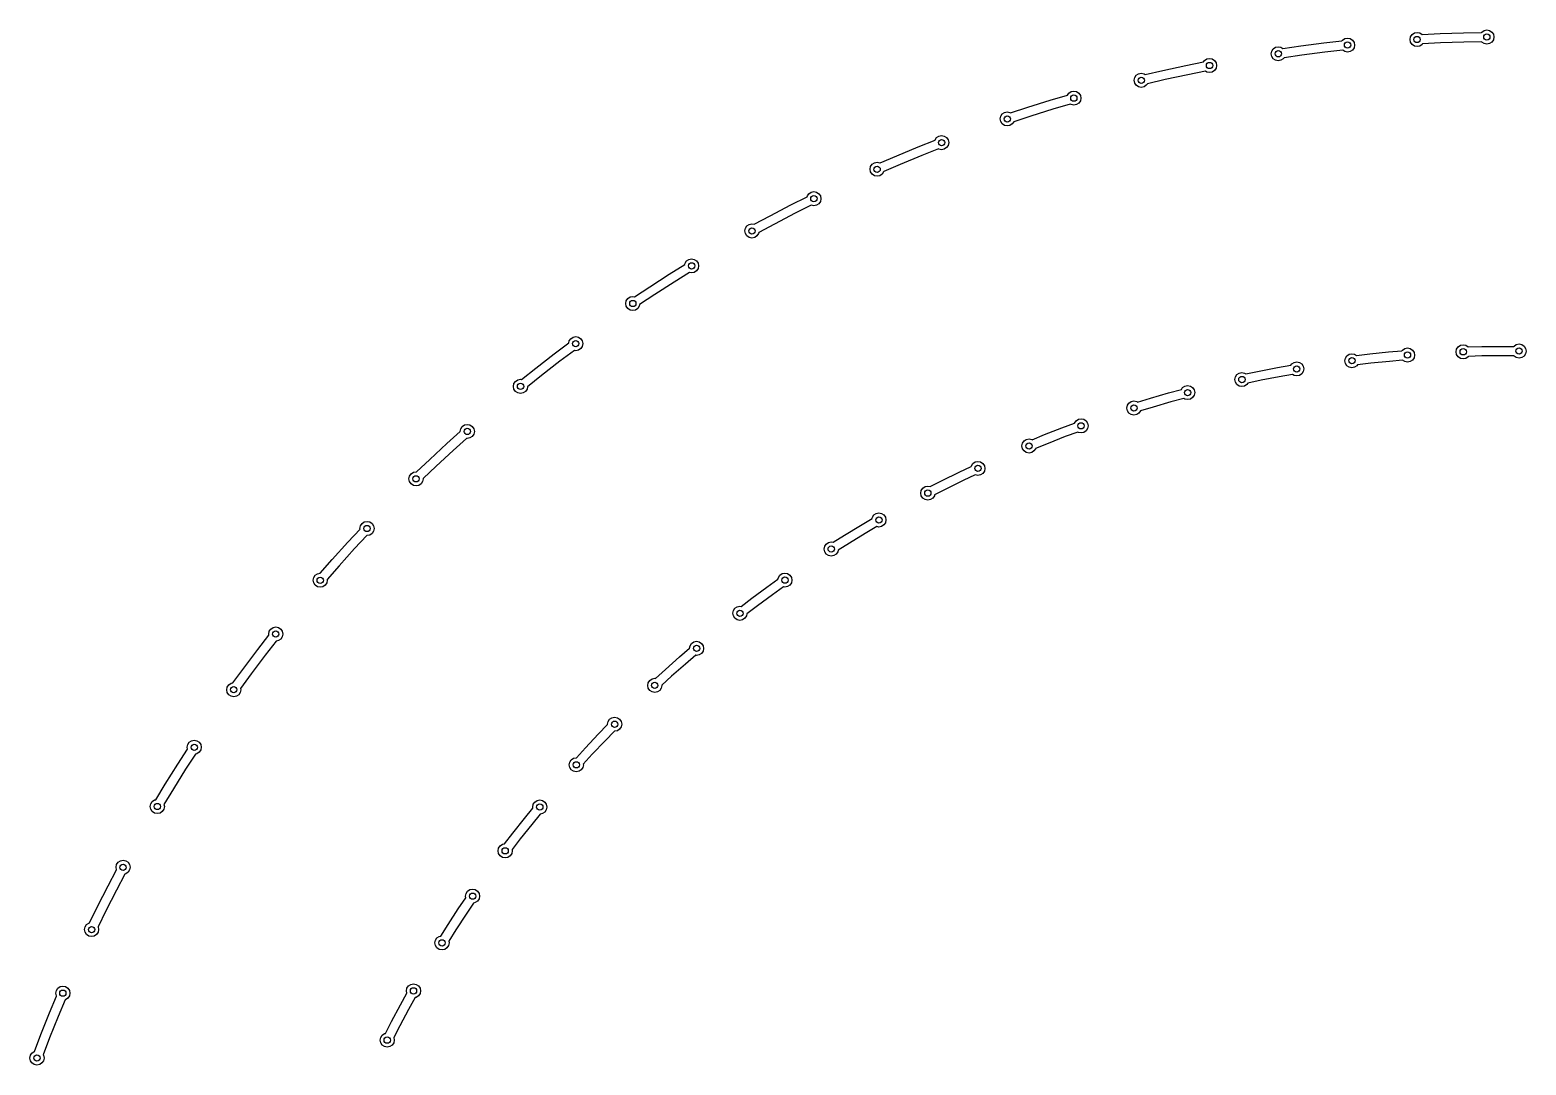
# Model space of a CAD drawing. Extents: x 97 to 313, y -170 to 213.
# Drawn here: x 116.09 to 163.72, y 179.62 to 212.57 of the extents above; entities that cross this region are included whole.
import ezdxf

# ---------------------------------------------------------------- set-up
doc = ezdxf.new("R2010")
doc.units = 0
doc.layers.add('BLACK', color=7, linetype='CONTINUOUS')

msp = doc.modelspace()

# ---------------------------------------------------------------- linework, layer by layer
at = {"layer": 'BLACK', "linetype": 'CONTINUOUS'}
for p, q in [((160.096, 212.42), (160.169, 212.469)), ((160.169, 212.469), (160.255, 212.486)), ((160.255, 212.486), (160.341, 212.469)), ((160.341, 212.469), (160.414, 212.42)), ((160.989, 212.448), (161.731, 212.475)), ((161.731, 212.475), (162.308, 212.487)), ((162.308, 212.487), (162.316, 212.5)), ((162.316, 212.5), (162.389, 212.548)), ((162.389, 212.548), (162.475, 212.566)), ((162.475, 212.566), (162.561, 212.548)), ((162.561, 212.548), (162.634, 212.5)), ((162.634, 212.5), (162.683, 212.427)), ((155.677, 211.966), (155.75, 212.015)), ((155.75, 212.015), (155.836, 212.032)), ((155.836, 212.032), (155.922, 212.015)), ((155.922, 212.015), (155.977, 211.978)), ((155.977, 211.978), (156.551, 212.058)), ((156.551, 212.058), (157.288, 212.151)), ((157.288, 212.151), (157.863, 212.214)), ((157.863, 212.214), (157.882, 212.242)), ((157.882, 212.242), (157.955, 212.291)), ((157.955, 212.291), (158.041, 212.308)), ((158.041, 212.308), (158.127, 212.291)), ((158.127, 212.291), (158.2, 212.242)), ((158.2, 212.242), (158.249, 212.169)), ((158.249, 211.997), (158.2, 211.924)), ((158.249, 212.169), (158.266, 212.083)), ((158.266, 212.083), (158.249, 211.997)), ((160.03, 212.261), (160.047, 212.347)), ((160.047, 212.175), (160.03, 212.261)), ((160.047, 212.347), (160.096, 212.42)), ((160.096, 212.102), (160.047, 212.175)), ((160.169, 212.053), (160.096, 212.102)), ((160.255, 212.036), (160.169, 212.053)), ((160.341, 212.053), (160.255, 212.036)), ((160.414, 212.102), (160.341, 212.053)), ((160.414, 212.419), (160.989, 212.448)), ((160.414, 212.42), (160.414, 212.419)), ((160.427, 212.121), (160.414, 212.102)), ((161.002, 212.15), (160.427, 212.121)), ((161.74, 212.176), (161.002, 212.15)), ((162.312, 212.188), (161.74, 212.176)), ((162.316, 212.181), (162.312, 212.188)), ((162.389, 212.133), (162.316, 212.181)), ((162.475, 212.116), (162.389, 212.133)), ((162.561, 212.133), (162.475, 212.116)), ((162.634, 212.181), (162.561, 212.133)), ((162.683, 212.254), (162.634, 212.181)), ((162.683, 212.427), (162.7, 212.341)), ((162.7, 212.341), (162.683, 212.254)), ((152.89, 211.434), (153.458, 211.548)), ((153.458, 211.548), (153.487, 211.592)), ((153.487, 211.592), (153.56, 211.641)), ((153.56, 211.641), (153.647, 211.658)), ((153.647, 211.658), (153.733, 211.641)), ((153.733, 211.641), (153.806, 211.592)), ((153.806, 211.592), (153.854, 211.519)), ((153.854, 211.519), (153.872, 211.433)), ((155.611, 211.807), (155.628, 211.893)), ((155.628, 211.721), (155.611, 211.807)), ((155.628, 211.893), (155.677, 211.966)), ((155.677, 211.648), (155.628, 211.721)), ((155.75, 211.599), (155.677, 211.648)), ((155.836, 211.582), (155.75, 211.599)), ((155.922, 211.599), (155.836, 211.582)), ((155.995, 211.648), (155.922, 211.599)), ((156.018, 211.682), (155.995, 211.648)), ((156.59, 211.762), (156.018, 211.682)), ((157.323, 211.854), (156.59, 211.762)), ((157.892, 211.917), (157.323, 211.854)), ((157.955, 211.875), (157.892, 211.917)), ((158.041, 211.858), (157.955, 211.875)), ((158.127, 211.875), (158.041, 211.858)), ((158.2, 211.924), (158.127, 211.875)), ((151.25, 210.962), (151.267, 211.048)), ((151.267, 211.048), (151.316, 211.121)), ((151.316, 211.121), (151.389, 211.17)), ((151.389, 211.17), (151.475, 211.187)), ((151.475, 211.187), (151.561, 211.17)), ((151.561, 211.17), (151.599, 211.145)), ((151.599, 211.145), (152.164, 211.276)), ((152.164, 211.276), (152.89, 211.434)), ((152.951, 211.141), (152.23, 210.985)), ((153.516, 211.255), (152.951, 211.141)), ((153.56, 211.225), (153.516, 211.255)), ((153.647, 211.208), (153.56, 211.225)), ((153.733, 211.225), (153.647, 211.208)), ((153.806, 211.274), (153.733, 211.225)), ((153.854, 211.347), (153.806, 211.274)), ((153.872, 211.433), (153.854, 211.347)), ((149.127, 210.492), (149.168, 210.554)), ((149.168, 210.554), (149.241, 210.603)), ((149.241, 210.603), (149.327, 210.62)), ((149.327, 210.62), (149.414, 210.603)), ((149.414, 210.603), (149.487, 210.554)), ((149.487, 210.554), (149.535, 210.481)), ((151.267, 210.876), (151.25, 210.962)), ((151.316, 210.803), (151.267, 210.876)), ((151.389, 210.754), (151.316, 210.803)), ((151.475, 210.737), (151.389, 210.754)), ((151.561, 210.754), (151.475, 210.737)), ((151.634, 210.803), (151.561, 210.754)), ((151.669, 210.854), (151.634, 210.803)), ((152.23, 210.985), (151.669, 210.854)), ((147.314, 209.927), (147.865, 210.108)), ((147.865, 210.108), (148.574, 210.329)), ((148.574, 210.329), (149.127, 210.492)), ((149.213, 210.206), (148.661, 210.043)), ((149.241, 210.187), (149.213, 210.206)), ((149.327, 210.17), (149.241, 210.187)), ((149.414, 210.187), (149.327, 210.17)), ((149.487, 210.236), (149.414, 210.187)), ((149.535, 210.309), (149.487, 210.236)), ((149.535, 210.481), (149.552, 210.395)), ((149.552, 210.395), (149.535, 210.309)), ((146.981, 209.734), (146.998, 209.82)), ((146.998, 209.647), (146.981, 209.734)), ((146.998, 209.82), (147.047, 209.893)), ((147.047, 209.574), (146.998, 209.647)), ((147.047, 209.893), (147.12, 209.941)), ((147.12, 209.941), (147.206, 209.959)), ((147.206, 209.959), (147.292, 209.941)), ((147.292, 209.941), (147.314, 209.927)), ((147.412, 209.645), (147.365, 209.574)), ((147.956, 209.823), (147.412, 209.645)), ((148.661, 210.043), (147.956, 209.823)), ((144.909, 209.065), (144.958, 209.138)), ((144.958, 209.138), (145.031, 209.186)), ((145.031, 209.186), (145.117, 209.203)), ((145.117, 209.203), (145.203, 209.186)), ((145.203, 209.186), (145.276, 209.138)), ((145.276, 209.138), (145.325, 209.065)), ((147.12, 209.526), (147.047, 209.574)), ((147.206, 209.509), (147.12, 209.526)), ((147.292, 209.526), (147.206, 209.509)), ((147.365, 209.574), (147.292, 209.526)), ((143.686, 208.562), (144.373, 208.845)), ((144.373, 208.845), (144.908, 209.057)), ((145.018, 208.779), (144.485, 208.569)), ((144.908, 209.057), (144.909, 209.065)), ((145.031, 208.771), (145.018, 208.779)), ((145.117, 208.753), (145.031, 208.771)), ((145.203, 208.771), (145.117, 208.753)), ((145.276, 208.819), (145.203, 208.771)), ((145.325, 208.892), (145.276, 208.819)), ((145.325, 209.065), (145.342, 208.978)), ((145.342, 208.978), (145.325, 208.892)), ((142.838, 208.131), (142.855, 208.217)), ((142.855, 208.217), (142.904, 208.29)), ((142.904, 208.29), (142.977, 208.339)), ((142.977, 208.339), (143.063, 208.356)), ((143.063, 208.356), (143.149, 208.339)), ((143.149, 208.339), (143.156, 208.334)), ((143.156, 208.334), (143.686, 208.562)), ((143.802, 208.287), (143.274, 208.06)), ((144.485, 208.569), (143.802, 208.287)), ((142.855, 208.045), (142.838, 208.131)), ((142.904, 207.972), (142.855, 208.045)), ((142.977, 207.923), (142.904, 207.972)), ((143.063, 207.906), (142.977, 207.923)), ((143.149, 207.923), (143.063, 207.906)), ((143.222, 207.972), (143.149, 207.923)), ((143.271, 208.045), (143.222, 207.972)), ((143.274, 208.06), (143.271, 208.045)), ((140.32, 206.995), (140.837, 207.255)), ((140.837, 207.255), (140.842, 207.28)), ((140.842, 207.28), (140.891, 207.353)), ((140.891, 207.353), (140.964, 207.401)), ((140.964, 207.401), (141.05, 207.419)), ((141.05, 207.419), (141.136, 207.401)), ((141.136, 207.401), (141.209, 207.353)), ((141.209, 207.353), (141.258, 207.28)), ((141.258, 207.28), (141.275, 207.194)), ((139.661, 206.652), (140.32, 206.995)), ((140.966, 206.985), (140.456, 206.729)), ((141.05, 206.969), (140.966, 206.985)), ((141.136, 206.986), (141.05, 206.969)), ((141.209, 207.035), (141.136, 206.986)), ((141.258, 207.108), (141.209, 207.035)), ((141.275, 207.194), (141.258, 207.108)), ((138.871, 206.253), (138.92, 206.326)), ((138.92, 206.326), (138.993, 206.375)), ((138.993, 206.375), (139.079, 206.392)), ((139.079, 206.392), (139.153, 206.378)), ((139.153, 206.378), (139.661, 206.652)), ((139.801, 206.388), (139.293, 206.114)), ((140.456, 206.729), (139.801, 206.388)), ((138.854, 206.167), (138.871, 206.253)), ((138.871, 206.081), (138.854, 206.167)), ((138.92, 206.008), (138.871, 206.081)), ((138.993, 205.959), (138.92, 206.008)), ((139.079, 205.942), (138.993, 205.959)), ((139.165, 205.959), (139.079, 205.942)), ((139.238, 206.008), (139.165, 205.959)), ((139.287, 206.081), (139.238, 206.008)), ((139.293, 206.114), (139.287, 206.081)), ((136.447, 204.792), (136.94, 205.097)), ((137.095, 204.842), (136.606, 204.539)), ((136.94, 205.097), (136.949, 205.141)), ((136.949, 205.141), (136.997, 205.214)), ((136.997, 205.214), (137.07, 205.263)), ((137.07, 205.263), (137.156, 205.28)), ((137.156, 204.83), (137.095, 204.842)), ((137.156, 205.28), (137.243, 205.263)), ((137.243, 204.847), (137.156, 204.83)), ((137.243, 205.263), (137.316, 205.214)), ((137.316, 204.896), (137.243, 204.847)), ((137.316, 205.214), (137.364, 205.141)), ((137.364, 204.969), (137.316, 204.896)), ((137.364, 205.141), (137.381, 205.055)), ((137.381, 205.055), (137.364, 204.969)), ((135.337, 204.072), (135.822, 204.392)), ((135.822, 204.392), (136.447, 204.792)), ((136.606, 204.539), (135.984, 204.142)), ((135.06, 203.858), (135.077, 203.944)), ((135.077, 203.944), (135.125, 204.017)), ((135.125, 204.017), (135.198, 204.065)), ((135.198, 204.065), (135.285, 204.083)), ((135.285, 204.083), (135.337, 204.072)), ((135.984, 204.142), (135.503, 203.824)), ((135.077, 203.771), (135.06, 203.858)), ((135.125, 203.698), (135.077, 203.771)), ((135.198, 203.65), (135.125, 203.698)), ((135.285, 203.633), (135.198, 203.65)), ((135.371, 203.65), (135.285, 203.633)), ((135.444, 203.698), (135.371, 203.65)), ((135.492, 203.771), (135.444, 203.698)), ((135.503, 203.824), (135.492, 203.771)), ((132.785, 202.254), (133.248, 202.601)), ((133.248, 202.601), (133.261, 202.665)), ((133.261, 202.665), (133.309, 202.738)), ((133.309, 202.738), (133.382, 202.787)), ((133.382, 202.787), (133.468, 202.804)), ((133.468, 202.804), (133.555, 202.787)), ((133.555, 202.787), (133.628, 202.738)), ((133.628, 202.738), (133.676, 202.665)), ((133.676, 202.493), (133.628, 202.42)), ((133.676, 202.665), (133.693, 202.579)), ((133.693, 202.579), (133.676, 202.493)), ((161.515, 202.406), (161.563, 202.479)), ((161.563, 202.479), (161.636, 202.527)), ((161.636, 202.527), (161.723, 202.545)), ((161.723, 202.545), (161.809, 202.527)), ((161.809, 202.527), (161.882, 202.479)), ((161.882, 202.479), (161.885, 202.474)), ((161.885, 202.474), (162.312, 202.486)), ((162.312, 202.486), (162.907, 202.494)), ((162.907, 202.494), (163.335, 202.494)), ((163.335, 202.494), (163.341, 202.503)), ((163.341, 202.503), (163.414, 202.552)), ((163.414, 202.552), (163.5, 202.569)), ((163.5, 202.569), (163.586, 202.552)), ((163.586, 202.552), (163.659, 202.503)), ((163.659, 202.503), (163.708, 202.43)), ((132.198, 201.8), (132.785, 202.254)), ((132.966, 202.017), (132.382, 201.565)), ((133.427, 202.362), (132.966, 202.017)), ((133.468, 202.354), (133.427, 202.362)), ((133.555, 202.371), (133.468, 202.354)), ((133.628, 202.42), (133.555, 202.371)), ((156.264, 201.934), (156.337, 201.983)), ((156.337, 201.983), (156.423, 202)), ((156.423, 202), (156.509, 201.983)), ((156.509, 201.983), (156.582, 201.934)), ((157.955, 202.035), (157.972, 202.121)), ((157.972, 201.949), (157.955, 202.035)), ((157.972, 202.121), (158.021, 202.194)), ((158.021, 202.194), (158.094, 202.243)), ((158.094, 202.243), (158.18, 202.26)), ((158.18, 202.26), (158.266, 202.243)), ((158.266, 202.243), (158.326, 202.203)), ((158.326, 202.203), (158.753, 202.253)), ((158.753, 202.253), (159.344, 202.314)), ((159.373, 202.016), (158.786, 201.956)), ((159.344, 202.314), (159.774, 202.352)), ((159.795, 202.054), (159.373, 202.016)), ((159.774, 202.352), (159.79, 202.376)), ((159.79, 202.376), (159.863, 202.424)), ((159.863, 202.009), (159.795, 202.054)), ((159.863, 202.424), (159.949, 202.442)), ((159.949, 201.992), (159.863, 202.009)), ((159.949, 202.442), (160.035, 202.424)), ((160.035, 202.009), (159.949, 201.992)), ((160.035, 202.424), (160.108, 202.376)), ((160.108, 202.057), (160.035, 202.009)), ((160.108, 202.376), (160.157, 202.303)), ((160.157, 202.13), (160.108, 202.057)), ((160.157, 202.303), (160.174, 202.217)), ((160.174, 202.217), (160.157, 202.13)), ((161.498, 202.32), (161.515, 202.406)), ((161.515, 202.233), (161.498, 202.32)), ((161.563, 202.16), (161.515, 202.233)), ((161.636, 202.112), (161.563, 202.16)), ((161.723, 202.095), (161.636, 202.112)), ((161.809, 202.112), (161.723, 202.095)), ((161.882, 202.16), (161.809, 202.112)), ((161.892, 202.175), (161.882, 202.16)), ((162.318, 202.187), (161.892, 202.175)), ((162.909, 202.196), (162.318, 202.187)), ((163.334, 202.195), (162.909, 202.196)), ((163.341, 202.185), (163.334, 202.195)), ((163.414, 202.136), (163.341, 202.185)), ((163.5, 202.119), (163.414, 202.136)), ((163.586, 202.136), (163.5, 202.119)), ((163.659, 202.185), (163.586, 202.136)), ((163.708, 202.258), (163.659, 202.185)), ((163.708, 202.43), (163.725, 202.344)), ((163.725, 202.344), (163.708, 202.258)), ((131.744, 201.439), (132.198, 201.8)), ((132.382, 201.565), (131.933, 201.207)), ((154.452, 201.437), (154.47, 201.523)), ((154.47, 201.523), (154.518, 201.596)), ((154.518, 201.596), (154.591, 201.644)), ((154.591, 201.644), (154.677, 201.662)), ((154.677, 201.662), (154.764, 201.644)), ((154.764, 201.644), (154.805, 201.617)), ((154.805, 201.617), (155.228, 201.705)), ((155.228, 201.705), (155.812, 201.818)), ((155.867, 201.524), (155.287, 201.412)), ((155.812, 201.818), (156.237, 201.894)), ((156.288, 201.599), (155.867, 201.524)), ((156.237, 201.894), (156.264, 201.934)), ((156.337, 201.567), (156.288, 201.599)), ((156.423, 201.55), (156.337, 201.567)), ((156.509, 201.567), (156.423, 201.55)), ((156.582, 201.616), (156.509, 201.567)), ((156.582, 201.934), (156.63, 201.861)), ((156.63, 201.689), (156.582, 201.616)), ((156.63, 201.861), (156.648, 201.775)), ((156.648, 201.775), (156.63, 201.689)), ((158.021, 201.876), (157.972, 201.949)), ((158.094, 201.827), (158.021, 201.876)), ((158.18, 201.81), (158.094, 201.827)), ((158.266, 201.827), (158.18, 201.81)), ((158.339, 201.876), (158.266, 201.827)), ((158.36, 201.906), (158.339, 201.876)), ((158.786, 201.956), (158.36, 201.906)), ((131.485, 201.22), (131.502, 201.306)), ((131.502, 201.134), (131.485, 201.22)), ((131.502, 201.306), (131.551, 201.379)), ((131.551, 201.061), (131.502, 201.134)), ((131.551, 201.379), (131.624, 201.428)), ((131.624, 201.012), (131.551, 201.061)), ((131.624, 201.428), (131.71, 201.445)), ((131.71, 201.445), (131.744, 201.439)), ((131.869, 201.061), (131.796, 201.012)), ((131.918, 201.134), (131.869, 201.061)), ((131.933, 201.207), (131.918, 201.134)), ((152.338, 201.011), (152.752, 201.123)), ((152.752, 201.123), (152.791, 201.181)), ((152.791, 201.181), (152.864, 201.229)), ((152.864, 201.229), (152.95, 201.247)), ((152.95, 201.247), (153.036, 201.229)), ((153.036, 201.229), (153.109, 201.181)), ((153.109, 201.181), (153.158, 201.108)), ((153.158, 201.108), (153.175, 201.022)), ((153.175, 201.022), (153.158, 200.935)), ((154.47, 201.351), (154.452, 201.437)), ((154.518, 201.278), (154.47, 201.351)), ((154.591, 201.229), (154.518, 201.278)), ((154.677, 201.212), (154.591, 201.229)), ((154.764, 201.229), (154.677, 201.212)), ((154.837, 201.278), (154.764, 201.229)), ((154.868, 201.324), (154.837, 201.278)), ((155.287, 201.412), (154.868, 201.324)), ((131.71, 200.995), (131.624, 201.012)), ((131.796, 201.012), (131.71, 200.995)), ((151.016, 200.53), (151.034, 200.616)), ((151.034, 200.616), (151.082, 200.689)), ((151.082, 200.689), (151.155, 200.738)), ((151.155, 200.738), (151.241, 200.755)), ((151.241, 200.755), (151.327, 200.738)), ((151.327, 200.738), (151.353, 200.721)), ((151.353, 200.721), (151.766, 200.846)), ((151.851, 200.56), (151.444, 200.436)), ((151.766, 200.846), (152.338, 201.011)), ((152.418, 200.723), (151.851, 200.56)), ((152.831, 200.835), (152.418, 200.723)), ((152.864, 200.814), (152.831, 200.835)), ((152.95, 200.797), (152.864, 200.814)), ((153.036, 200.814), (152.95, 200.797)), ((153.109, 200.862), (153.036, 200.814)), ((153.158, 200.935), (153.109, 200.862)), ((149.349, 200.049), (149.398, 200.122)), ((149.398, 200.122), (149.471, 200.171)), ((149.471, 200.171), (149.557, 200.188)), ((149.557, 200.188), (149.643, 200.171)), ((149.643, 200.171), (149.716, 200.122)), ((149.716, 200.122), (149.765, 200.049)), ((151.034, 200.444), (151.016, 200.53)), ((151.082, 200.371), (151.034, 200.444)), ((151.155, 200.322), (151.082, 200.371)), ((151.241, 200.305), (151.155, 200.322)), ((151.327, 200.322), (151.241, 200.305)), ((151.4, 200.371), (151.327, 200.322)), ((151.444, 200.436), (151.4, 200.371)), ((129.363, 199.402), (129.79, 199.785)), ((129.79, 199.785), (129.807, 199.871)), ((129.79, 199.785), (129.79, 199.785)), ((129.807, 199.871), (129.856, 199.944)), ((129.856, 199.944), (129.929, 199.993)), ((129.929, 199.993), (130.015, 200.01)), ((130.015, 200.01), (130.101, 199.993)), ((130.101, 199.993), (130.174, 199.944)), ((130.174, 199.626), (130.101, 199.577)), ((130.174, 199.944), (130.223, 199.871)), ((130.223, 199.699), (130.174, 199.626)), ((130.223, 199.871), (130.24, 199.785)), ((130.24, 199.785), (130.223, 199.699)), ((147.996, 199.523), (148.394, 199.684)), ((148.394, 199.684), (148.949, 199.898)), ((149.054, 199.619), (148.504, 199.406)), ((148.949, 199.898), (149.349, 200.046)), ((149.455, 199.766), (149.054, 199.619)), ((149.349, 200.046), (149.349, 200.049)), ((149.471, 199.755), (149.455, 199.766)), ((149.557, 199.738), (149.471, 199.755)), ((149.643, 199.755), (149.557, 199.738)), ((149.716, 199.804), (149.643, 199.755)), ((149.765, 199.877), (149.716, 199.804)), ((149.765, 200.049), (149.782, 199.963)), ((149.782, 199.963), (149.765, 199.877)), ((128.818, 198.897), (129.363, 199.402)), ((129.564, 199.181), (129.022, 198.679)), ((129.992, 199.565), (129.564, 199.181)), ((130.015, 199.56), (129.992, 199.565)), ((130.101, 199.577), (130.015, 199.56)), ((147.674, 199.322), (147.691, 199.408)), ((147.691, 199.236), (147.674, 199.322)), ((147.691, 199.408), (147.74, 199.481)), ((147.74, 199.163), (147.691, 199.236)), ((147.74, 199.481), (147.813, 199.53)), ((147.813, 199.114), (147.74, 199.163)), ((147.813, 199.53), (147.899, 199.547)), ((147.899, 199.547), (147.985, 199.53)), ((147.985, 199.53), (147.996, 199.523)), ((148.058, 199.163), (147.985, 199.114)), ((148.107, 199.236), (148.058, 199.163)), ((148.109, 199.246), (148.107, 199.236)), ((148.504, 199.406), (148.109, 199.246)), ((128.399, 198.498), (128.818, 198.897)), ((129.022, 198.679), (128.607, 198.284)), ((145.672, 198.489), (146.06, 198.673)), ((146.06, 198.673), (146.064, 198.694)), ((146.064, 198.694), (146.113, 198.767)), ((146.113, 198.767), (146.186, 198.816)), ((146.186, 198.816), (146.272, 198.833)), ((146.272, 198.833), (146.358, 198.816)), ((146.358, 198.816), (146.431, 198.767)), ((146.431, 198.767), (146.48, 198.694)), ((146.48, 198.694), (146.497, 198.608)), ((147.899, 199.097), (147.813, 199.114)), ((147.985, 199.114), (147.899, 199.097)), ((128.159, 198.276), (128.176, 198.362)), ((128.176, 198.19), (128.159, 198.276)), ((128.176, 198.362), (128.225, 198.435)), ((128.225, 198.117), (128.176, 198.19)), ((128.225, 198.435), (128.298, 198.484)), ((128.298, 198.484), (128.384, 198.501)), ((128.384, 198.501), (128.399, 198.498)), ((128.592, 198.19), (128.543, 198.117)), ((128.609, 198.276), (128.592, 198.19)), ((128.607, 198.284), (128.609, 198.276)), ((144.757, 198.031), (145.138, 198.226)), ((145.138, 198.226), (145.672, 198.489)), ((145.802, 198.22), (145.273, 197.959)), ((146.184, 198.401), (145.802, 198.22)), ((146.186, 198.4), (146.184, 198.401)), ((146.272, 198.383), (146.186, 198.4)), ((146.358, 198.4), (146.272, 198.383)), ((146.431, 198.449), (146.358, 198.4)), ((146.48, 198.522), (146.431, 198.449)), ((146.497, 198.608), (146.48, 198.522)), ((128.298, 198.068), (128.225, 198.117)), ((128.384, 198.051), (128.298, 198.068)), ((128.47, 198.068), (128.384, 198.051)), ((128.543, 198.117), (128.47, 198.068)), ((144.453, 197.822), (144.47, 197.908)), ((144.47, 197.736), (144.453, 197.822)), ((144.47, 197.908), (144.519, 197.981)), ((144.519, 197.663), (144.47, 197.736)), ((144.519, 197.981), (144.592, 198.03)), ((144.592, 198.03), (144.678, 198.047)), ((144.678, 198.047), (144.757, 198.031)), ((144.886, 197.736), (144.837, 197.663)), ((144.891, 197.764), (144.886, 197.736)), ((145.273, 197.959), (144.891, 197.764)), ((144.592, 197.614), (144.519, 197.663)), ((144.678, 197.597), (144.592, 197.614)), ((144.764, 197.614), (144.678, 197.597)), ((144.837, 197.663), (144.764, 197.614)), ((126.598, 196.696), (126.615, 196.782)), ((126.615, 196.782), (126.664, 196.855)), ((126.664, 196.855), (126.737, 196.904)), ((126.737, 196.904), (126.823, 196.921)), ((126.823, 196.921), (126.909, 196.904)), ((126.909, 196.904), (126.982, 196.855)), ((126.982, 196.855), (127.03, 196.782)), ((127.03, 196.782), (127.048, 196.696)), ((142.025, 196.486), (142.533, 196.795)), ((142.533, 196.795), (142.905, 197.014)), ((143.054, 196.755), (142.686, 196.538)), ((142.905, 197.014), (142.913, 197.053)), ((142.913, 197.053), (142.961, 197.126)), ((142.961, 197.126), (143.034, 197.174)), ((143.034, 197.174), (143.12, 197.192)), ((143.12, 196.742), (143.054, 196.755)), ((143.12, 197.192), (143.207, 197.174)), ((143.207, 196.759), (143.12, 196.742)), ((143.207, 197.174), (143.28, 197.126)), ((143.28, 196.807), (143.207, 196.759)), ((143.28, 197.126), (143.328, 197.053)), ((143.328, 196.88), (143.28, 196.807)), ((143.328, 197.053), (143.345, 196.967)), ((143.345, 196.967), (143.328, 196.88)), ((126.208, 196.256), (126.601, 196.679)), ((126.817, 196.472), (126.428, 196.054)), ((126.601, 196.679), (126.598, 196.696)), ((126.823, 196.471), (126.817, 196.472)), ((126.909, 196.488), (126.823, 196.471)), ((126.982, 196.537), (126.909, 196.488)), ((127.03, 196.61), (126.982, 196.537)), ((127.048, 196.696), (127.03, 196.61)), ((141.516, 196.25), (141.602, 196.267)), ((141.602, 196.267), (141.66, 196.256)), ((141.66, 196.256), (142.025, 196.486)), ((142.686, 196.538), (142.182, 196.231)), ((125.709, 195.705), (126.208, 196.256)), ((126.428, 196.054), (125.932, 195.507)), ((141.377, 196.042), (141.394, 196.128)), ((141.394, 195.956), (141.377, 196.042)), ((141.394, 196.128), (141.443, 196.201)), ((141.443, 195.883), (141.394, 195.956)), ((141.443, 196.201), (141.516, 196.25)), ((141.516, 195.834), (141.443, 195.883)), ((141.602, 195.817), (141.516, 195.834)), ((141.688, 195.834), (141.602, 195.817)), ((141.761, 195.883), (141.688, 195.834)), ((141.81, 195.956), (141.761, 195.883)), ((141.819, 196.003), (141.81, 195.956)), ((142.182, 196.231), (141.819, 196.003)), ((125.33, 195.273), (125.709, 195.705)), ((125.932, 195.507), (125.552, 195.074)), ((125.107, 195.048), (125.124, 195.134)), ((125.124, 194.962), (125.107, 195.048)), ((125.124, 195.134), (125.173, 195.207)), ((125.173, 194.889), (125.124, 194.962)), ((125.173, 195.207), (125.246, 195.256)), ((125.246, 194.84), (125.173, 194.889)), ((125.246, 195.256), (125.33, 195.273)), ((125.332, 194.823), (125.246, 194.84)), ((125.418, 194.84), (125.332, 194.823)), ((125.491, 194.889), (125.418, 194.84)), ((125.54, 194.962), (125.491, 194.889)), ((125.557, 195.048), (125.54, 194.962)), ((125.552, 195.074), (125.557, 195.048)), ((139.078, 194.476), (139.557, 194.829)), ((139.557, 194.829), (139.907, 195.079)), ((140.081, 194.836), (139.732, 194.587)), ((139.907, 195.079), (139.919, 195.138)), ((139.919, 195.138), (139.968, 195.211)), ((139.968, 195.211), (140.041, 195.26)), ((140.041, 195.26), (140.127, 195.277)), ((140.127, 194.827), (140.081, 194.836)), ((140.127, 195.277), (140.213, 195.26)), ((140.213, 194.844), (140.127, 194.827)), ((140.213, 195.26), (140.286, 195.211)), ((140.286, 194.893), (140.213, 194.844)), ((140.286, 195.211), (140.335, 195.138)), ((140.335, 194.966), (140.286, 194.893)), ((140.335, 195.138), (140.352, 195.052)), ((140.352, 195.052), (140.335, 194.966)), ((138.734, 194.214), (139.078, 194.476)), ((139.732, 194.587), (139.258, 194.236)), ((138.471, 193.996), (138.488, 194.083)), ((138.488, 193.91), (138.471, 193.996)), ((138.488, 194.083), (138.537, 194.156)), ((138.537, 193.837), (138.488, 193.91)), ((138.537, 194.156), (138.61, 194.204)), ((138.61, 194.204), (138.696, 194.221)), ((138.696, 194.221), (138.734, 194.214)), ((138.904, 193.91), (138.855, 193.837)), ((138.918, 193.978), (138.904, 193.91)), ((139.258, 194.236), (138.918, 193.978)), ((123.692, 193.336), (123.709, 193.422)), ((123.709, 193.422), (123.758, 193.495)), ((123.758, 193.495), (123.831, 193.544)), ((123.831, 193.544), (123.917, 193.561)), ((123.917, 193.561), (124.003, 193.544)), ((124.003, 193.544), (124.076, 193.495)), ((124.076, 193.495), (124.125, 193.422)), ((124.125, 193.422), (124.142, 193.336)), ((138.61, 193.789), (138.537, 193.837)), ((138.696, 193.771), (138.61, 193.789)), ((138.782, 193.789), (138.696, 193.771)), ((138.855, 193.837), (138.782, 193.789)), ((123.344, 192.843), (123.699, 193.3)), ((123.933, 193.114), (123.581, 192.662)), ((123.699, 193.3), (123.692, 193.336)), ((124.003, 193.128), (123.933, 193.114)), ((124.076, 193.177), (124.003, 193.128)), ((124.125, 193.25), (124.076, 193.177)), ((124.142, 193.336), (124.125, 193.25)), ((137.091, 192.884), (137.107, 192.965)), ((137.107, 192.965), (137.156, 193.038)), ((137.156, 193.038), (137.229, 193.087)), ((137.229, 193.087), (137.315, 193.104)), ((137.315, 193.104), (137.401, 193.087)), ((137.401, 193.087), (137.474, 193.038)), ((137.474, 193.038), (137.523, 192.965)), ((137.523, 192.965), (137.54, 192.879)), ((122.896, 192.25), (123.344, 192.843)), ((123.581, 192.662), (123.136, 192.072)), ((136.322, 192.212), (136.767, 192.606)), ((136.767, 192.606), (137.091, 192.884)), ((137.288, 192.659), (136.963, 192.381)), ((137.315, 192.654), (137.288, 192.659)), ((137.401, 192.671), (137.315, 192.654)), ((137.474, 192.72), (137.401, 192.671)), ((137.523, 192.793), (137.474, 192.72)), ((137.54, 192.879), (137.523, 192.793)), ((122.554, 191.782), (122.896, 192.25)), ((123.136, 192.072), (122.795, 191.606)), ((136.003, 191.922), (136.322, 192.212)), ((136.521, 191.99), (136.208, 191.704)), ((136.963, 192.381), (136.521, 191.99)), ((122.354, 191.562), (122.371, 191.648)), ((122.371, 191.476), (122.354, 191.562)), ((122.371, 191.648), (122.42, 191.721)), ((122.42, 191.721), (122.493, 191.77)), ((122.493, 191.77), (122.554, 191.782)), ((122.804, 191.562), (122.787, 191.476)), ((122.795, 191.606), (122.804, 191.562)), ((135.759, 191.701), (135.776, 191.787)), ((135.776, 191.615), (135.759, 191.701)), ((135.776, 191.787), (135.825, 191.86)), ((135.825, 191.542), (135.776, 191.615)), ((135.825, 191.86), (135.898, 191.909)), ((135.898, 191.493), (135.825, 191.542)), ((135.898, 191.909), (135.984, 191.926)), ((135.984, 191.476), (135.898, 191.493)), ((135.984, 191.926), (136.003, 191.922)), ((136.07, 191.493), (135.984, 191.476)), ((136.143, 191.542), (136.07, 191.493)), ((136.192, 191.615), (136.143, 191.542)), ((136.209, 191.701), (136.192, 191.615)), ((136.208, 191.704), (136.209, 191.701)), ((122.42, 191.403), (122.371, 191.476)), ((122.493, 191.354), (122.42, 191.403)), ((122.579, 191.337), (122.493, 191.354)), ((122.665, 191.354), (122.579, 191.337)), ((122.738, 191.403), (122.665, 191.354)), ((122.787, 191.476), (122.738, 191.403)), ((134.482, 190.465), (134.499, 190.551)), ((134.499, 190.551), (134.548, 190.624)), ((134.548, 190.624), (134.621, 190.673)), ((134.621, 190.673), (134.707, 190.69)), ((134.707, 190.69), (134.793, 190.673)), ((134.793, 190.673), (134.866, 190.624)), ((134.866, 190.624), (134.915, 190.551)), ((134.915, 190.551), (134.932, 190.465)), ((133.777, 189.713), (134.185, 190.145)), ((134.185, 190.145), (134.484, 190.452)), ((134.697, 190.242), (134.401, 189.938)), ((134.484, 190.452), (134.482, 190.465)), ((134.707, 190.24), (134.697, 190.242)), ((134.793, 190.257), (134.707, 190.24)), ((134.866, 190.306), (134.793, 190.257)), ((134.915, 190.379), (134.866, 190.306)), ((134.932, 190.465), (134.915, 190.379)), ((120.794, 189.19), (121.107, 189.676)), ((121.097, 189.732), (121.114, 189.818)), ((121.107, 189.676), (121.097, 189.732)), ((121.114, 189.818), (121.162, 189.891)), ((121.162, 189.891), (121.235, 189.939)), ((121.235, 189.939), (121.322, 189.957)), ((121.322, 189.957), (121.408, 189.939)), ((121.408, 189.939), (121.481, 189.891)), ((121.481, 189.891), (121.529, 189.818)), ((121.529, 189.645), (121.481, 189.572)), ((121.529, 189.818), (121.547, 189.732)), ((121.547, 189.732), (121.529, 189.645)), ((133.488, 189.398), (133.777, 189.713)), ((134.401, 189.938), (133.995, 189.509)), ((120.401, 188.559), (120.794, 189.19)), ((121.358, 189.514), (121.046, 189.03)), ((121.408, 189.524), (121.358, 189.514)), ((121.481, 189.572), (121.408, 189.524)), ((133.261, 189.173), (133.278, 189.26)), ((133.278, 189.087), (133.261, 189.173)), ((133.278, 189.26), (133.326, 189.333)), ((133.326, 189.333), (133.399, 189.381)), ((133.399, 189.381), (133.486, 189.398)), ((133.486, 189.398), (133.488, 189.398)), ((133.71, 189.173), (133.693, 189.087)), ((133.995, 189.509), (133.706, 189.194)), ((133.706, 189.194), (133.71, 189.173)), ((121.046, 189.03), (120.656, 188.403)), ((133.326, 189.014), (133.278, 189.087)), ((133.399, 188.966), (133.326, 189.014)), ((133.486, 188.948), (133.399, 188.966)), ((133.572, 188.966), (133.486, 188.948)), ((133.645, 189.014), (133.572, 188.966)), ((133.693, 189.087), (133.645, 189.014)), ((120.101, 188.062), (120.401, 188.559)), ((120.656, 188.403), (120.358, 187.91)), ((119.921, 187.846), (119.938, 187.932)), ((119.938, 187.76), (119.921, 187.846)), ((119.938, 187.932), (119.987, 188.005)), ((119.987, 187.687), (119.938, 187.76)), ((119.987, 188.005), (120.06, 188.054)), ((120.06, 187.638), (119.987, 187.687)), ((120.06, 188.054), (120.101, 188.062)), ((120.305, 187.687), (120.232, 187.638)), ((120.354, 187.76), (120.305, 187.687)), ((120.371, 187.846), (120.354, 187.76)), ((120.358, 187.91), (120.371, 187.846)), ((131.832, 187.464), (132.105, 187.798)), ((132.098, 187.829), (132.115, 187.915)), ((132.105, 187.798), (132.098, 187.829)), ((132.115, 187.915), (132.164, 187.988)), ((132.164, 187.988), (132.237, 188.037)), ((132.237, 188.037), (132.323, 188.054)), ((132.323, 188.054), (132.409, 188.037)), ((132.409, 188.037), (132.482, 187.988)), ((132.482, 187.988), (132.531, 187.915)), ((132.531, 187.743), (132.482, 187.67)), ((132.531, 187.915), (132.548, 187.829)), ((132.548, 187.829), (132.531, 187.743)), ((120.146, 187.621), (120.06, 187.638)), ((120.232, 187.638), (120.146, 187.621)), ((131.464, 186.997), (131.832, 187.464)), ((132.066, 187.277), (131.7, 186.814)), ((132.334, 187.606), (132.066, 187.277)), ((132.409, 187.622), (132.334, 187.606)), ((132.482, 187.67), (132.409, 187.622)), ((131.202, 186.656), (131.464, 186.997)), ((131.7, 186.814), (131.439, 186.473)), ((130.996, 186.434), (131.014, 186.521)), ((131.014, 186.348), (130.996, 186.434)), ((131.014, 186.521), (131.062, 186.594)), ((131.062, 186.275), (131.014, 186.348)), ((131.062, 186.594), (131.135, 186.642)), ((131.135, 186.227), (131.062, 186.275)), ((131.135, 186.642), (131.202, 186.656)), ((131.381, 186.275), (131.308, 186.227)), ((131.429, 186.348), (131.381, 186.275)), ((131.446, 186.434), (131.429, 186.348)), ((131.439, 186.473), (131.446, 186.434)), ((118.579, 185.324), (118.846, 185.834)), ((118.831, 185.911), (118.848, 185.997)), ((118.846, 185.834), (118.831, 185.911)), ((118.848, 185.997), (118.897, 186.07)), ((118.897, 186.07), (118.97, 186.119)), ((118.97, 186.119), (119.056, 186.136)), ((119.056, 186.136), (119.142, 186.119)), ((119.142, 186.119), (119.215, 186.07)), ((119.215, 186.07), (119.264, 185.997)), ((119.264, 185.825), (119.215, 185.752)), ((119.264, 185.997), (119.281, 185.911)), ((119.281, 185.911), (119.264, 185.825)), ((131.221, 186.209), (131.135, 186.227)), ((131.308, 186.227), (131.221, 186.209)), ((118.243, 184.661), (118.579, 185.324)), ((119.112, 185.697), (118.844, 185.187)), ((119.142, 185.703), (119.112, 185.697)), ((119.215, 185.752), (119.142, 185.703)), ((118.844, 185.187), (118.511, 184.528)), ((129.727, 184.585), (129.968, 184.942)), ((129.958, 184.992), (129.975, 185.079)), ((129.968, 184.942), (129.958, 184.992)), ((129.975, 185.079), (130.024, 185.152)), ((130.024, 185.152), (130.097, 185.2)), ((130.097, 185.2), (130.183, 185.217)), ((130.183, 185.217), (130.269, 185.2)), ((130.269, 185.2), (130.342, 185.152)), ((130.342, 184.833), (130.269, 184.785)), ((130.342, 185.152), (130.391, 185.079)), ((130.391, 184.906), (130.342, 184.833)), ((130.391, 185.079), (130.408, 184.992)), ((130.408, 184.992), (130.391, 184.906)), ((117.989, 184.141), (118.243, 184.661)), ((118.511, 184.528), (118.26, 184.015)), ((129.401, 184.087), (129.727, 184.585)), ((129.975, 184.419), (129.652, 183.925)), ((130.215, 184.774), (129.975, 184.419)), ((130.269, 184.785), (130.215, 184.774)), ((117.828, 183.928), (117.845, 184.014)), ((117.845, 183.842), (117.828, 183.928)), ((117.845, 184.014), (117.893, 184.087)), ((117.893, 184.087), (117.966, 184.136)), ((117.966, 184.136), (117.989, 184.141)), ((118.26, 184.015), (118.26, 184.014)), ((118.26, 184.014), (118.278, 183.928)), ((118.278, 183.928), (118.26, 183.842)), ((129.169, 183.722), (129.401, 184.087)), ((129.652, 183.925), (129.423, 183.564)), ((117.893, 183.769), (117.845, 183.842)), ((117.966, 183.72), (117.893, 183.769)), ((118.053, 183.703), (117.966, 183.72)), ((118.139, 183.72), (118.053, 183.703)), ((118.212, 183.769), (118.139, 183.72)), ((118.26, 183.842), (118.212, 183.769)), ((128.985, 183.505), (129.002, 183.591)), ((129.002, 183.419), (128.985, 183.505)), ((129.002, 183.591), (129.05, 183.664)), ((129.05, 183.346), (129.002, 183.419)), ((129.05, 183.664), (129.123, 183.713)), ((129.123, 183.713), (129.169, 183.722)), ((129.417, 183.419), (129.369, 183.346)), ((129.435, 183.505), (129.417, 183.419)), ((129.423, 183.564), (129.435, 183.505)), ((129.123, 183.297), (129.05, 183.346)), ((129.21, 183.28), (129.123, 183.297)), ((129.296, 183.297), (129.21, 183.28)), ((129.369, 183.346), (129.296, 183.297)), ((116.913, 181.904), (116.931, 181.99)), ((116.931, 181.99), (116.979, 182.063)), ((116.979, 182.063), (117.052, 182.112)), ((117.052, 182.112), (117.138, 182.129)), ((117.138, 182.129), (117.225, 182.112)), ((117.225, 182.112), (117.298, 182.063)), ((117.298, 182.063), (117.346, 181.99)), ((117.346, 181.99), (117.363, 181.904)), ((128.078, 181.977), (128.095, 182.063)), ((128.092, 181.906), (128.078, 181.977)), ((128.095, 182.063), (128.144, 182.136)), ((128.144, 182.136), (128.217, 182.185)), ((128.217, 182.185), (128.303, 182.202)), ((128.303, 182.202), (128.389, 182.185)), ((128.389, 182.185), (128.462, 182.136)), ((128.462, 182.136), (128.511, 182.063)), ((128.511, 182.063), (128.528, 181.977)), ((128.528, 181.977), (128.511, 181.891)), ((116.715, 181.277), (116.936, 181.809)), ((116.931, 181.818), (116.913, 181.904)), ((116.936, 181.809), (116.931, 181.818)), ((117.212, 181.693), (116.992, 181.164)), ((117.225, 181.696), (117.212, 181.693)), ((117.298, 181.745), (117.225, 181.696)), ((117.346, 181.818), (117.298, 181.745)), ((117.363, 181.904), (117.346, 181.818)), ((127.604, 181.006), (127.885, 181.53)), ((127.885, 181.53), (128.092, 181.906)), ((128.355, 181.762), (128.147, 181.387)), ((128.389, 181.769), (128.355, 181.762)), ((128.462, 181.818), (128.389, 181.769)), ((128.511, 181.891), (128.462, 181.818)), ((116.44, 180.587), (116.715, 181.277)), ((116.992, 181.164), (116.718, 180.479)), ((128.147, 181.387), (127.869, 180.867)), ((116.234, 180.049), (116.44, 180.587)), ((127.258, 180.495), (127.306, 180.568)), ((127.306, 180.568), (127.379, 180.617)), ((127.379, 180.617), (127.407, 180.622)), ((127.407, 180.622), (127.604, 181.006)), ((127.869, 180.867), (127.674, 180.489)), ((116.718, 180.479), (116.513, 179.941)), ((127.24, 180.409), (127.258, 180.495)), ((127.258, 180.323), (127.24, 180.409)), ((127.306, 180.25), (127.258, 180.323)), ((127.379, 180.201), (127.306, 180.25)), ((127.465, 180.184), (127.379, 180.201)), ((127.552, 180.201), (127.465, 180.184)), ((127.625, 180.25), (127.552, 180.201)), ((127.673, 180.323), (127.625, 180.25)), ((127.69, 180.409), (127.673, 180.323)), ((127.674, 180.489), (127.69, 180.409)), ((116.09, 179.84), (116.107, 179.926)), ((116.107, 179.754), (116.09, 179.84)), ((116.107, 179.926), (116.156, 179.999)), ((116.156, 179.681), (116.107, 179.754)), ((116.156, 179.999), (116.229, 180.048)), ((116.229, 179.632), (116.156, 179.681)), ((116.229, 180.048), (116.234, 180.049)), ((116.315, 179.615), (116.229, 179.632)), ((116.401, 179.632), (116.315, 179.615)), ((116.474, 179.681), (116.401, 179.632)), ((116.523, 179.754), (116.474, 179.681)), ((116.513, 179.941), (116.523, 179.926)), ((116.523, 179.926), (116.54, 179.84)), ((116.54, 179.84), (116.523, 179.754))]:
    msp.add_line(p, q, dxfattribs=at)
at = {"layer": 'BLACK'}
for centre in [(158.041, 212.083), (160.255, 212.261), (162.475, 212.341), (153.647, 211.433), (155.836, 211.807), (151.475, 210.962), (149.327, 210.395), (147.206, 209.734), (145.117, 208.978), (143.063, 208.131), (141.05, 207.194), (139.079, 206.167), (137.156, 205.055), (135.285, 203.858), (133.468, 202.579), (158.18, 202.035), (159.949, 202.217), (161.723, 202.32), (163.5, 202.344), (154.677, 201.437), (156.423, 201.775), (131.71, 201.22), (152.95, 201.022), (151.241, 200.53), (130.015, 199.785), (149.557, 199.963), (147.899, 199.322), (146.272, 198.608), (128.384, 198.276), (144.678, 197.822), (126.823, 196.696), (143.12, 196.967), (141.602, 196.042), (125.332, 195.048), (140.127, 195.052), (138.696, 193.996), (123.917, 193.336), (137.315, 192.879), (122.579, 191.562), (135.984, 191.701), (134.707, 190.465), (121.322, 189.732), (133.486, 189.173), (120.146, 187.846), (132.323, 187.829), (131.221, 186.434), (119.056, 185.911), (130.183, 184.992), (118.053, 183.928), (129.21, 183.505), (117.138, 181.904), (128.303, 181.977), (127.465, 180.409), (116.315, 179.84)]:
    msp.add_circle(centre, 0.1, dxfattribs=at)

doc.saveas('drawing.dxf')
